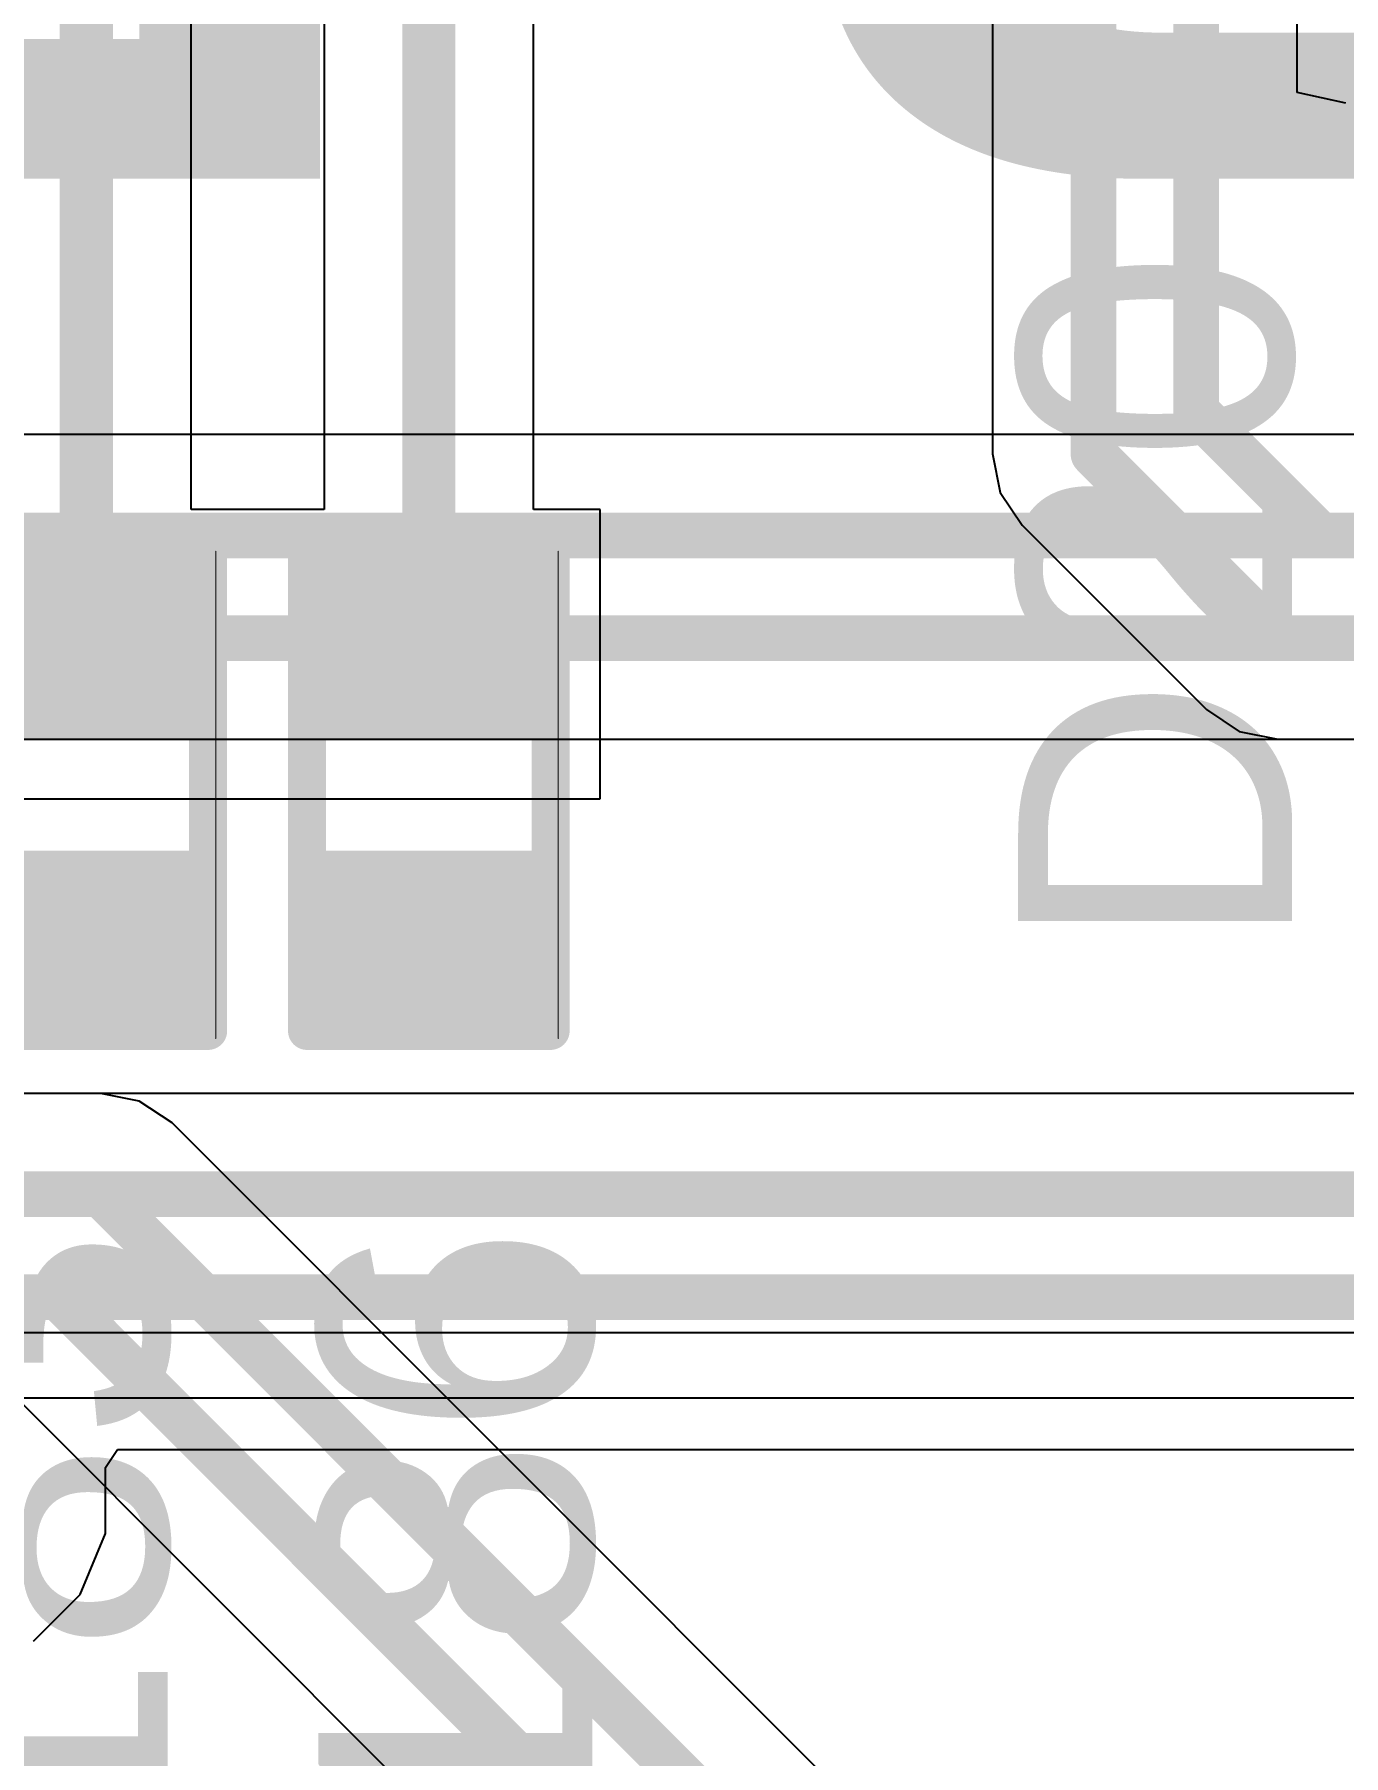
# Model space of a CAD drawing. Header units: inches. Extents: x -11 to 5379, y 0 to 5429.
# Drawn here: x 65.16 to 69.53, y 81.7 to 87.44 of the extents above; entities that cross this region are included whole.
import ezdxf

# ---------------------------------------------------------------- set-up
doc = ezdxf.new("R2010")
doc.units = ezdxf.units.IN
for name, color, linetype in [('Bottom Layer', 5, 'Continuous'), ('PWR', 76, 'Continuous'), ('Top Layer', 1, 'Continuous'), ('Top Overlay', 2, 'Continuous'), ('Top Paste', 8, 'Continuous'), ('Top Solder', 216, 'Continuous')]:
    doc.layers.add(name, color=color, linetype=linetype)
doc.styles.add('Arial', font='', dxfattribs={"height": 0.2})
doc.styles.add('Arial_Bold', font='', dxfattribs={"height": 0.2})
doc.styles.get('Arial').set_extended_font_data('Arial')
doc.styles.get('Arial_Bold').set_extended_font_data('Arial', bold=True)

# ---------------------------------------------------------------- blocks, each defined once
blk = doc.blocks.new('R___0402_299')
at = {"layer": 'Top Layer'}
for points in [[(-0.6985, -0.3175), (-0.6985, 0.3175), (-0.2412999999999999, 0.3175), (-0.2413, -0.3175)], [(0.2412999999999999, -0.3175), (0.2413, 0.3175), (0.6985, 0.3175), (0.6985, -0.3175)]]:
    blk.add_hatch(color=1, dxfattribs=at).paths.add_polyline_path(points)
at = {"layer": 'Top Paste'}
for points in [[(-0.6985, -0.3175), (-0.6985, 0.3175), (-0.2412999999999999, 0.3175), (-0.2413, -0.3175)], [(0.2412999999999999, -0.3175), (0.2413, 0.3175), (0.6985, 0.3175), (0.6985, -0.3175)]]:
    blk.add_hatch(color=8, dxfattribs=at).paths.add_polyline_path(points)
at = {"layer": 'Top Solder'}
for points in [[(-0.75350116, -0.37250116), (-0.75350116, 0.37250116), (-0.1862988399999999, 0.37250116), (-0.18629884, -0.37250116)], [(0.1862988399999999, -0.37250116), (0.18629884, 0.37250116), (0.75350116, 0.37250116), (0.75350116, -0.37250116)]]:
    blk.add_hatch(color=216, dxfattribs=at).paths.add_polyline_path(points)
at = {"layer": 'Top Overlay'}
for points in [[(-0.7874, 0.4064, 0.127, 0.127, 0), (-0.7874, -0.4064, 0.127, 0.127, 0)], [(-0.7874, 0.4064, 0.127, 0.127, 0), (0.7874, 0.4064, 0.127, 0.127, 0)], [(0.7874, 0.4064, 0.127, 0.127, 0), (0.7874, -0.4064, 0.127, 0.127, 0)], [(-0.7874, -0.4064, 0.127, 0.127, 0), (0.7874, -0.4064, 0.127, 0.127, 0)], [(-0.8128, -0.4318, 0.0032258, 0.0032258, 0), (0.8128, -0.4318, 0.0032258, 0.0032258, 0)]]:
    blk.add_lwpolyline(points, format="xyseb", dxfattribs=at)
for points in [[(-0.8191499999999999, 0.4064, 0.0635, 0.0635, 1), (-0.7556499999999999, 0.4064, 0.0635, 0.0635, 1)], [(-0.8191499999999999, 0.4064, 0.0635, 0.0635, 1), (-0.7556499999999999, 0.4064, 0.0635, 0.0635, 1)], [(0.7556499999999999, 0.4064, 0.0635, 0.0635, 1), (0.8191499999999999, 0.4064, 0.0635, 0.0635, 1)], [(0.7556499999999999, 0.4064, 0.0635, 0.0635, 1), (0.8191499999999999, 0.4064, 0.0635, 0.0635, 1)], [(-0.8191499999999999, -0.4064, 0.0635, 0.0635, 1), (-0.7556499999999999, -0.4064, 0.0635, 0.0635, 1)], [(-0.8191499999999999, -0.4064, 0.0635, 0.0635, 1), (-0.7556499999999999, -0.4064, 0.0635, 0.0635, 1)], [(0.7556499999999999, -0.4064, 0.0635, 0.0635, 1), (0.8191499999999999, -0.4064, 0.0635, 0.0635, 1)], [(0.7556499999999999, -0.4064, 0.0635, 0.0635, 1), (0.8191499999999999, -0.4064, 0.0635, 0.0635, 1)], [(-0.81360518, -0.4318, 0.0016129, 0.0016129, 1), (-0.8119948199999999, -0.4318, 0.0016129, 0.0016129, 1)], [(0.8119948199999999, -0.4318, 0.0016129, 0.0016129, 1), (0.81360518, -0.4318, 0.0016129, 0.0016129, 1)]]:
    blk.add_lwpolyline(points, format="xyseb", close=True, dxfattribs=at)
blk = doc.blocks.new('R___0402_301')
at = {"layer": 'Top Layer'}
for points in [[(-0.6985, -0.3175), (-0.6985, 0.3175), (-0.2412999999999999, 0.3175), (-0.2413, -0.3175)], [(0.2412999999999999, -0.3175), (0.2413, 0.3175), (0.6985, 0.3175), (0.6985, -0.3175)]]:
    blk.add_hatch(color=1, dxfattribs=at).paths.add_polyline_path(points)
at = {"layer": 'Top Paste'}
for points in [[(-0.6985, -0.3175), (-0.6985, 0.3175), (-0.2412999999999999, 0.3175), (-0.2413, -0.3175)], [(0.2412999999999999, -0.3175), (0.2413, 0.3175), (0.6985, 0.3175), (0.6985, -0.3175)]]:
    blk.add_hatch(color=8, dxfattribs=at).paths.add_polyline_path(points)
at = {"layer": 'Top Solder'}
for points in [[(-0.75350116, -0.37250116), (-0.75350116, 0.37250116), (-0.1862988399999999, 0.37250116), (-0.18629884, -0.37250116)], [(0.1862988399999999, -0.37250116), (0.18629884, 0.37250116), (0.75350116, 0.37250116), (0.75350116, -0.37250116)]]:
    blk.add_hatch(color=216, dxfattribs=at).paths.add_polyline_path(points)
at = {"layer": 'Top Overlay'}
for points in [[(-0.7874, 0.4064, 0.127, 0.127, 0), (-0.7874, -0.4064, 0.127, 0.127, 0)], [(-0.7874, 0.4064, 0.127, 0.127, 0), (0.7874, 0.4064, 0.127, 0.127, 0)], [(0.7874, 0.4064, 0.127, 0.127, 0), (0.7874, -0.4064, 0.127, 0.127, 0)], [(-0.7874, -0.4064, 0.127, 0.127, 0), (0.7874, -0.4064, 0.127, 0.127, 0)], [(-0.8128, -0.4318, 0.0032258, 0.0032258, 0), (0.8128, -0.4318, 0.0032258, 0.0032258, 0)]]:
    blk.add_lwpolyline(points, format="xyseb", dxfattribs=at)
for points in [[(-0.8191499999999999, 0.4064, 0.0635, 0.0635, 1), (-0.7556499999999999, 0.4064, 0.0635, 0.0635, 1)], [(-0.8191499999999999, 0.4064, 0.0635, 0.0635, 1), (-0.7556499999999999, 0.4064, 0.0635, 0.0635, 1)], [(0.7556499999999999, 0.4064, 0.0635, 0.0635, 1), (0.8191499999999999, 0.4064, 0.0635, 0.0635, 1)], [(0.7556499999999999, 0.4064, 0.0635, 0.0635, 1), (0.8191499999999999, 0.4064, 0.0635, 0.0635, 1)], [(-0.8191499999999999, -0.4064, 0.0635, 0.0635, 1), (-0.7556499999999999, -0.4064, 0.0635, 0.0635, 1)], [(-0.8191499999999999, -0.4064, 0.0635, 0.0635, 1), (-0.7556499999999999, -0.4064, 0.0635, 0.0635, 1)], [(0.7556499999999999, -0.4064, 0.0635, 0.0635, 1), (0.8191499999999999, -0.4064, 0.0635, 0.0635, 1)], [(0.7556499999999999, -0.4064, 0.0635, 0.0635, 1), (0.8191499999999999, -0.4064, 0.0635, 0.0635, 1)], [(-0.81360518, -0.4318, 0.0016129, 0.0016129, 1), (-0.8119948199999999, -0.4318, 0.0016129, 0.0016129, 1)], [(0.8119948199999999, -0.4318, 0.0016129, 0.0016129, 1), (0.81360518, -0.4318, 0.0016129, 0.0016129, 1)]]:
    blk.add_lwpolyline(points, format="xyseb", close=True, dxfattribs=at)

msp = doc.modelspace()

# ---------------------------------------------------------------- linework, layer by layer
at = {"layer": 'Bottom Layer'}
for p, q in [((70.67925919999999, 86.10611938), (57.81725799999999, 86.10611938)), ((57.81725799999999, 85.08988061999999), (70.67925919999999, 85.08988061999999)), ((77.44151644, 83.90822689999999), (64.57951523999999, 83.90822689999999)), ((64.57951523999999, 82.89198814), (77.44151644, 82.89198814))]:
    msp.add_line(p, q, dxfattribs=at)
for points in [[(57.57633392, 85.76944999999999, 0.1524, 0.1524, 0), (70.92018327999999, 85.76944999999999, 0.1524, 0.1524, 0)], [(57.57633392, 85.42654999999999, 0.1524, 0.1524, 0), (70.92018327999999, 85.42654999999999, 0.1524, 0.1524, 0)], [(64.33859116, 83.57155752, 0.1524, 0.1524, 0), (77.68244052, 83.57155752, 0.1524, 0.1524, 0)], [(64.33859116, 83.22865751999998, 0.1524, 0.1524, 0), (77.68244052, 83.22865751999998, 0.1524, 0.1524, 0)]]:
    msp.add_lwpolyline(points, format="xyseb", dxfattribs=at)
at = {"layer": 'PWR'}
for p, q in [((77.45593348, 83.10879999999999), (64.56509820000001, 83.10879999999999)), ((65.39286641999999, 82.66019535999999), (65.43304922, 82.72033494)), ((65.43304922, 82.72033494), (77.45593348, 82.72033494)), ((65.39286641999999, 82.4398021), (65.39286641999999, 82.66019535999999)), ((65.30852571999999, 82.23618554), (65.39286641999999, 82.4398021)), ((65.15268148, 82.0803413), (65.30852571999999, 82.23618554))]:
    msp.add_line(p, q, dxfattribs=at)
at = {"layer": 'Top Layer'}
for p, q in [((65.678685, 85.85668884), (65.678685, 94.34042854)), ((66.1224484, 92.27628992), (66.1224484, 85.85668884)), ((66.82168499999999, 85.85668884), (66.82168499999999, 92.13147181999999)), ((68.35375458, 88.93673093999999), (68.35375458, 86.04192088)), ((69.36999334000001, 87.24771476), (69.36999334000001, 88.6552456)), ((69.53300291999999, 87.21200236), (69.36999334000001, 87.24771476)), ((68.35375458, 86.04192088), (68.37938317999999, 85.91308192)), ((68.37938317999999, 85.91308192), (68.45236246, 85.80385938)), ((66.1224484, 85.85668884), (65.678685, 85.85668884)), ((67.0435667, 85.85668884), (66.82168499999999, 85.85668884)), ((67.0435667, 84.89148884), (67.0435667, 85.85668884)), ((68.45236246, 85.80385938), (69.06773333999999, 85.18848849999999)), ((69.06773333999999, 85.18848849999999), (69.17695588, 85.11550921999999)), ((69.17695588, 85.11550921999999), (69.30579483999999, 85.08988061999999)), ((69.30579483999999, 85.08988061999999), (69.52652846, 85.08988061999999)), ((64.7575667, 84.89148884), (67.0435667, 84.89148884)), ((65.37686441999999, 83.90822689999999), (64.57951523999999, 83.90822689999999)), ((65.50570338, 83.8825983), (65.37686441999999, 83.90822689999999)), ((65.61492591999999, 83.80961902), (65.50570338, 83.8825983)), ((69.33865227999999, 80.08589265999998), (65.61492591999999, 83.80961902)), ((65.09537908, 82.89198814), (68.6250596, 79.36230762))]:
    msp.add_line(p, q, dxfattribs=at)
for points in [[(65.3290667, 85.37408884, 0.1778, 0.1778, 0), (65.3290667, 94.48524664, 0.1778, 0.1778, 0)], [(66.4720667, 85.37408884, 0.1778, 0.1778, 0), (66.4720667, 92.27628992, 0.1778, 0.1778, 0)], [(68.69042396, 86.04192088, 0.1524, 0.1524, 0), (68.69042396, 88.93673093999999, 0.1524, 0.1524, 0)], [(69.03332396, 86.1839526, 0.1524, 0.1524, 0), (69.03332396, 88.79469922, 0.1524, 0.1524, 0)], [(69.03332396, 86.1839526, 0.1524, 0.1524, 0), (69.44782656, 85.76944999999999, 0.1524, 0.1524, 0)], [(68.69042396, 86.04192088, 0.1524, 0.1524, 0), (69.30579483999999, 85.42654999999999, 0.1524, 0.1524, 0)], [(69.44782656, 85.76944999999999, 0.1524, 0.1524, 0), (69.77392191999999, 85.76944999999999, 0.1524, 0.1524, 0)], [(69.30579483999999, 85.42654999999999, 0.1524, 0.1524, 0), (69.77392191999999, 85.42654999999999, 0.1524, 0.1524, 0)], [(64.33859116, 83.57155752, 0.1524, 0.1524, 0), (65.37686441999999, 83.57155752, 0.1524, 0.1524, 0)], [(65.37686441999999, 83.57155752, 0.1524, 0.1524, 0), (69.2761759, 79.67224603999999, 0.1524, 0.1524, 0)], [(64.33859116, 83.22865751999998, 0.1524, 0.1524, 0), (65.2348327, 83.22865751999998, 0.1524, 0.1524, 0)], [(65.2348327, 83.22865751999998, 0.1524, 0.1524, 0), (69.04369731999999, 79.41979289999999, 0.1524, 0.1524, 0)]]:
    msp.add_lwpolyline(points, format="xyseb", dxfattribs=at)
for points in [[(68.99522396, 86.1839526, 0.0762, 0.0762, 1), (69.07142396, 86.1839526, 0.0762, 0.0762, 1)], [(68.99522396, 86.1839526, 0.0762, 0.0762, 1), (69.07142396, 86.1839526, 0.0762, 0.0762, 1)], [(68.65232395999999, 86.04192088, 0.0762, 0.0762, 1), (68.72852396, 86.04192088, 0.0762, 0.0762, 1)], [(68.65232395999999, 86.04192088, 0.0762, 0.0762, 1), (68.72852396, 86.04192088, 0.0762, 0.0762, 1)], [(69.40972656, 85.76944999999999, 0.0762, 0.0762, 1), (69.48592656, 85.76944999999999, 0.0762, 0.0762, 1)], [(69.40972656, 85.76944999999999, 0.0762, 0.0762, 1), (69.48592656, 85.76944999999999, 0.0762, 0.0762, 1)], [(65.28461669999999, 85.37408884, 0.08889999999999999, 0.08889999999999999, 1), (65.3735167, 85.37408884, 0.08889999999999999, 0.08889999999999999, 1)], [(66.4276167, 85.37408884, 0.08889999999999999, 0.08889999999999999, 1), (66.5165167, 85.37408884, 0.08889999999999999, 0.08889999999999999, 1)], [(69.26769483999999, 85.42654999999999, 0.0762, 0.0762, 1), (69.34389483999999, 85.42654999999999, 0.0762, 0.0762, 1)], [(69.26769483999999, 85.42654999999999, 0.0762, 0.0762, 1), (69.34389483999999, 85.42654999999999, 0.0762, 0.0762, 1)], [(65.33876442, 83.57155752, 0.0762, 0.0762, 1), (65.41496441999999, 83.57155752, 0.0762, 0.0762, 1)], [(65.33876442, 83.57155752, 0.0762, 0.0762, 1), (65.41496441999999, 83.57155752, 0.0762, 0.0762, 1)], [(65.1967327, 83.22865751999998, 0.0762, 0.0762, 1), (65.2729327, 83.22865751999998, 0.0762, 0.0762, 1)], [(65.1967327, 83.22865751999998, 0.0762, 0.0762, 1), (65.2729327, 83.22865751999998, 0.0762, 0.0762, 1)]]:
    msp.add_lwpolyline(points, format="xyseb", close=True, dxfattribs=at)

# ---------------------------------------------------------------- block references
at = {"rotation": 90}
for name, p in [('R___0402_301', (65.3290667, 84.90418884)), ('R___0402_299', (66.4720667, 84.90418884))]:
    msp.add_blockref(name, p, dxfattribs=at)

# ---------------------------------------------------------------- texts
at = {"layer": 'Top Overlay'}
for s, height, rotation, style, p in [('DAUGHTHER BOARDS', 2.99999908, 180, 'Arial_Bold', (94.3250717, 89.95956353999999)), ('D20', 0.9143999999999999, 90, 'Arial', (69.35347825999999, 84.37916829999999)), ('R183', 0.9143999999999999, 90, 'Arial', (65.60017106, 80.40700707999999)), ('R186', 0.9143999999999999, 90, 'Arial', (67.01736914, 80.41790875999999))]:
    msp.add_text(s, height=height, rotation=rotation, dxfattribs=dict(at, style=style)).set_placement(p)

doc.saveas('drawing.dxf')
